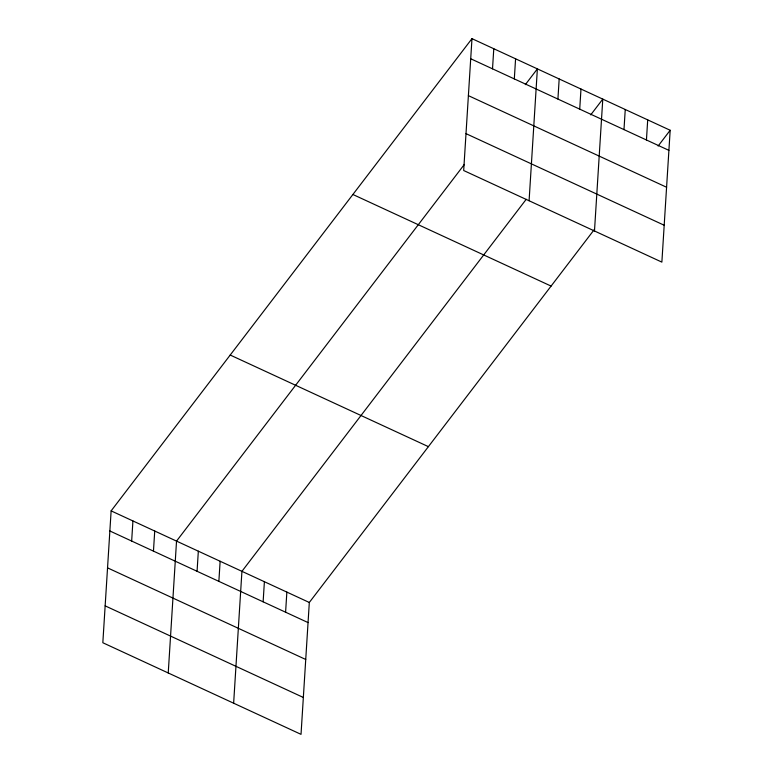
<?xml version="1.0" encoding="UTF-8"?>
<svg xmlns="http://www.w3.org/2000/svg" width="773" height="773" viewBox="0 0 773 773"><rect width="100%" height="100%" fill="white"/><g stroke="black" fill="none" stroke-linecap="round" stroke-linejoin="round"><path stroke-width="1.16" d="M471.974 38.65L463.684 170.524L661.872 262.124L670.172 130.26L471.974 38.65L111.128 510.876L102.828 642.74L301.026 734.35L309.316 602.476L594.321 229.513M131.661 541.052L132.927 520.954M153.46 551.13L154.726 531.022M168.234 672.974L176.534 541.1L464.37 164.417M197.067 571.286L198.332 551.178M218.865 581.364L220.131 561.256M233.639 703.208L241.93 571.334L526.229 199.289M263.129 601.819L264.395 581.711M285.595 612.206L286.86 592.099M492.517 68.836L493.783 48.728M514.316 78.914L515.581 58.806M529.09 200.748L537.38 68.884L525.331 84.653M557.922 99.06L559.179 78.962M579.721 109.138L580.987 89.03M594.485 230.982L602.785 99.108L590.736 114.877M623.985 129.603L625.251 109.495M646.441 139.981L647.706 119.873M658.123 146.029L670.172 130.26M470.718 58.758L668.906 150.368M468.39 95.639L666.587 187.25M466.003 133.642L664.191 225.243M352.894 194.487L551.091 286.087M230.209 355.039L428.397 446.649M111.128 510.876L309.316 602.476M109.863 530.974L308.05 622.584M107.544 567.865L305.731 659.466M105.147 605.858L303.345 697.468"/></g></svg>
